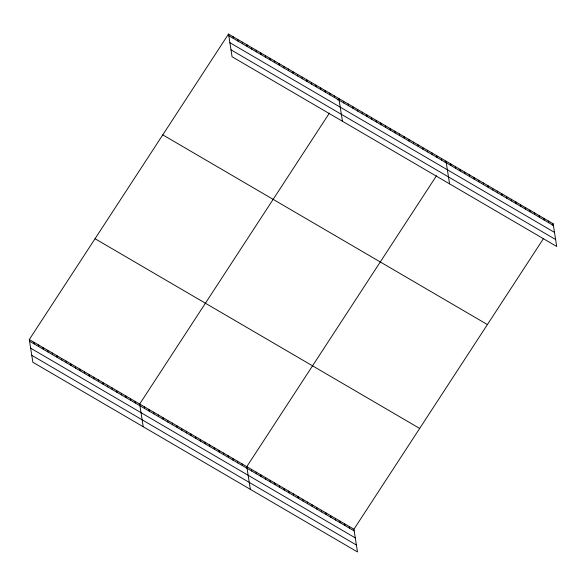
<?xml version="1.0" encoding="UTF-8"?>
<svg xmlns="http://www.w3.org/2000/svg" width="586" height="586" viewBox="0 0 586 586"><rect width="100%" height="100%" fill="white"/><g stroke="black" fill="none" stroke-linecap="round" stroke-linejoin="round"><path stroke-width="0.88" d="M543.618 238.363L353.922 529.246L357.482 551.953L32.86 362.251L29.3 339.536L228.518 34.047L553.14 223.749L556.7 246.464L232.078 56.754L228.518 34.047M329.361 113.157L139.673 404.04L143.226 426.747M337.939 100.008L338.891 98.543L342.451 121.258M436.489 175.756L246.801 466.639L250.354 489.354M445.067 162.608L446.019 161.15L449.572 183.858M552.188 225.207L553.14 223.749M228.789 35.739L553.411 225.449M229.873 42.675L554.495 232.378M230.994 49.825L555.616 239.528M162.776 134.861L487.398 324.563M95.042 238.729L419.664 428.432M29.3 339.536L353.922 529.246M29.564 341.235L354.186 530.938M30.655 348.172L355.277 537.875M31.769 355.314L356.391 545.017M548.489 221.025L548.752 222.724M543.83 218.307L544.094 219.999M539.171 215.582L539.435 217.281M534.513 212.865L534.776 214.557M529.854 210.14L530.118 211.839M525.195 207.422L525.466 209.114M520.536 204.697L520.808 206.389M515.885 201.972L516.149 203.672M511.226 199.255L511.49 200.947M506.568 196.53L506.831 198.229M501.909 193.812L502.173 195.504M497.25 191.087L497.514 192.787M492.592 188.362L492.863 190.062M487.933 185.645L488.204 187.337M483.282 182.92L483.545 184.619M478.623 180.202L478.887 181.894M473.964 177.477L474.228 179.177M469.305 174.76L469.569 176.452M464.647 172.035L464.91 173.727M459.988 169.31L460.259 171.009M455.329 166.592L455.6 168.285M450.678 163.868L450.942 165.567M441.361 158.425L441.624 160.125M436.702 155.7L436.966 157.4M432.043 152.983L432.307 154.675M427.384 150.258L427.655 151.957M422.733 147.54L422.997 149.232M418.074 144.815L418.338 146.515M413.416 142.098L413.679 143.79M408.757 139.373L409.021 141.065M404.098 136.648L404.362 138.347M399.44 133.93L399.703 135.622M394.781 131.205L395.052 132.905M390.13 128.488L390.393 130.18M385.471 125.763L385.735 127.462M380.812 123.045L381.076 124.737M376.153 120.32L376.417 122.013M371.495 117.596L371.758 119.295M366.836 114.878L367.1 116.57M362.177 112.153L362.448 113.852M357.526 109.436L357.79 111.128M352.867 106.711L353.131 108.41M348.209 103.986L348.472 105.685M343.55 101.268L343.814 102.96M334.291 95.855L334.562 97.554M329.691 93.167L329.962 94.866M325.098 90.486L325.362 92.178M320.498 87.797L320.762 89.49M315.898 85.109L316.162 86.801M311.298 82.421L311.562 84.113M306.698 79.733L306.969 81.432M302.098 77.044L302.369 78.744M297.505 74.356L297.769 76.055M292.905 71.668L293.168 73.367M288.305 68.98L288.568 70.679M283.705 66.299L283.968 67.991M279.104 63.61L279.375 65.302M349.263 526.521L349.534 528.213M274.512 60.922L274.775 62.614M344.605 523.796L344.876 525.495M269.912 58.234L270.175 59.926M339.953 521.079L340.217 522.771M265.312 55.545L265.575 57.245M335.295 518.354L335.558 520.053M260.711 52.857L260.975 54.557M330.636 515.636L330.9 517.328M256.111 50.169L256.375 51.868M325.977 512.911L326.241 514.611M251.511 47.481L251.782 49.18M321.318 510.186L321.582 511.886M246.918 44.792L247.182 46.492M316.66 507.469L316.931 509.161M242.318 42.111L242.582 43.803M312.008 504.744L312.272 506.443M237.718 39.423L237.982 41.115M307.35 502.026L307.613 503.718M233.118 36.735L233.382 38.427M302.691 499.301L302.955 501.001M298.032 496.584L298.296 498.276M293.374 493.859L293.637 495.551M288.715 491.134L288.979 492.833M284.056 488.416L284.327 490.108M279.405 485.691L279.669 487.391M274.746 482.974L275.01 484.666M270.087 480.249L270.351 481.948M265.429 477.524L265.692 479.223M260.77 474.807L261.034 476.499M256.111 472.082L256.375 473.781M251.453 469.364L251.724 471.056M242.143 463.922L242.406 465.614M237.484 461.197L237.748 462.889M232.825 458.472L233.089 460.171M228.166 455.754L228.43 457.446M223.508 453.029L223.779 454.729M218.849 450.312L219.12 452.004M214.198 447.587L214.461 449.286M209.539 444.862L209.803 446.561M204.88 442.144L205.144 443.836M200.222 439.419L200.485 441.119M195.563 436.702L195.827 438.394M190.904 433.977L191.175 435.676M186.245 431.259L186.516 432.951M181.594 428.534L181.858 430.227M176.935 425.81L177.199 427.509M172.277 423.092L172.54 424.784M167.618 420.367L167.882 422.067M162.959 417.65L163.223 419.342M158.301 414.925L158.572 416.624M153.642 412.2L153.913 413.899M148.991 409.482L149.254 411.174M144.332 406.757L144.596 408.457M135.073 401.351L135.337 403.043M130.473 398.663L130.737 400.355M125.873 395.975L126.144 397.674M121.28 393.287L121.544 394.986M116.68 390.598L116.944 392.298M112.08 387.91L112.344 389.609M107.48 385.229L107.743 386.921M102.88 382.541L103.143 384.233M98.28 379.853L98.551 381.545M93.687 377.164L93.95 378.856M89.087 374.476L89.35 376.168M84.487 371.788L84.75 373.487M79.886 369.099L80.15 370.799M75.286 366.411L75.557 368.111M70.686 363.723L70.957 365.422M66.093 361.035L66.357 362.734M61.493 358.354L61.757 360.046M56.893 355.665L57.157 357.357M52.293 352.977L52.557 354.669M47.693 350.289L47.964 351.981M43.093 347.601L43.364 349.3M38.5 344.912L38.764 346.612M33.9 342.224L34.164 343.923"/></g></svg>
